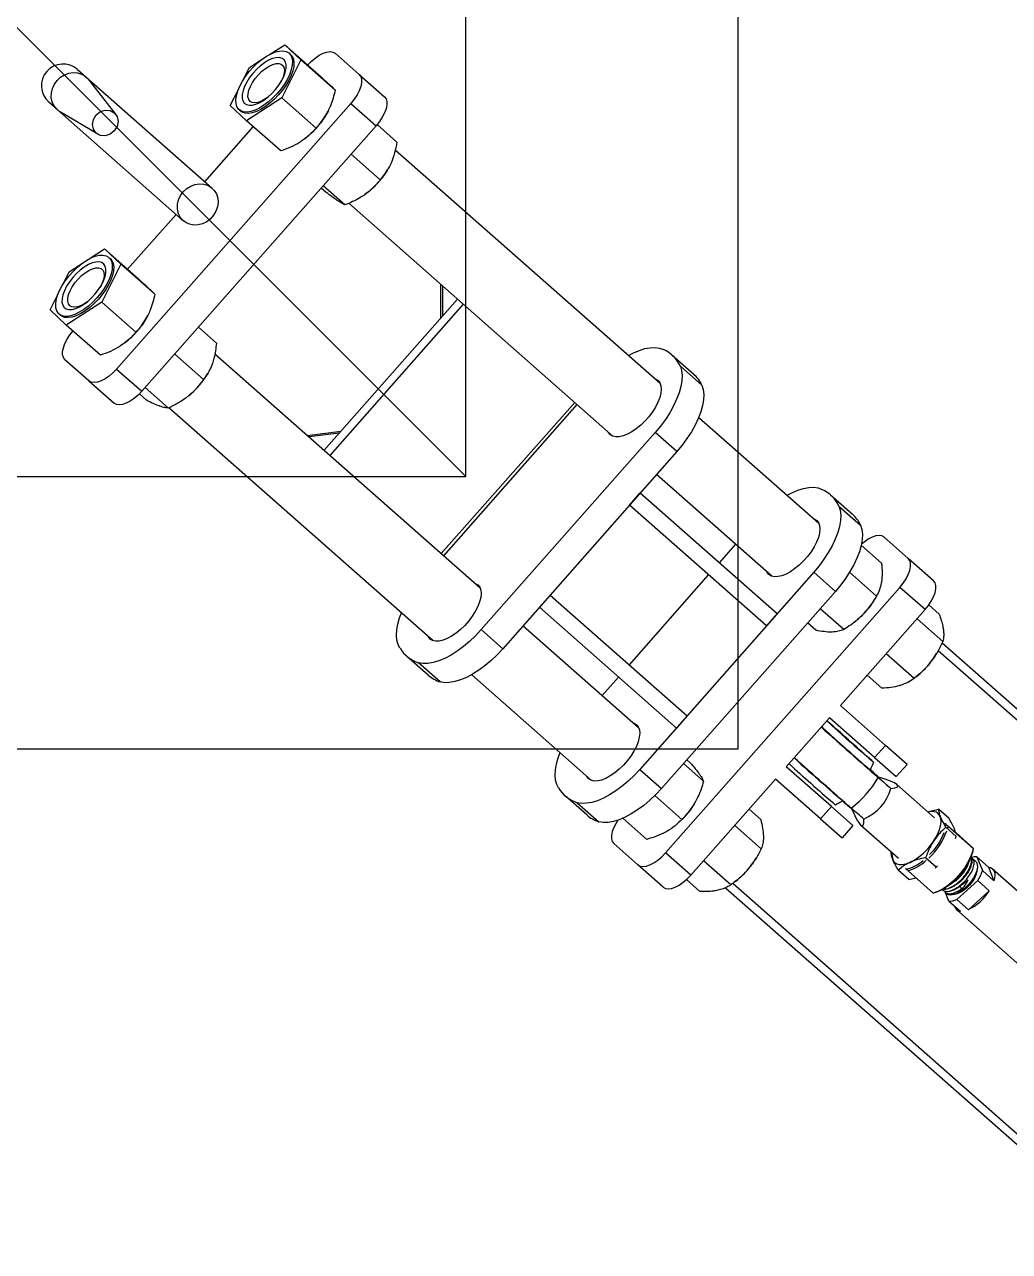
# Model space of a CAD drawing. Header units: millimetres. Extents: x 163705 to 1616509, y 81827 to 302547.
# Drawn here: x 229334 to 229695.5, y 152498.3 to 152948.8 of the extents above; entities that cross this region are included whole.
import ezdxf

# ---------------------------------------------------------------- set-up
doc = ezdxf.new("R2010")
doc.units = ezdxf.units.MM
doc.header["$LTSCALE"] = 10

# ---------------------------------------------------------------- blocks, each defined once
blk = doc.blocks.new('G$C2612153E')
blk.add_line((1827.78, 707.92), (3727.78, 2607.92))
at = {"lineweight": 25}
for p, q in [((1883.37, 854.56), (1888.95, 860.52)), ((1888.95, 860.52), (1894.85, 857.56)), ((1962.5, 857.93), (1965.23, 861.03)), ((1886.95, 856.71), (1887.42, 857.24)), ((1921.67, 811.63), (1962.5, 857.93)), ((1953.42, 843), (1961.83, 857.02)), ((1862.85, 846.24), (1870.65, 855.08)), ((1872.31, 842.02), (1883.37, 854.56)), ((1891.76, 841.58), (1883.37, 854.56)), ((1898.2, 855.88), (1902.92, 853.51)), ((1902.92, 853.51), (1905.81, 849.05)), ((1974.5, 847.35), (1933.67, 801.05)), ((1977.23, 850.45), (1974.5, 847.35)), ((1862.85, 846.24), (1854.68, 836.98)), ((1907.68, 846.15), (1911.31, 840.54)), ((1973.67, 846.57), (1960.82, 836.47)), ((1880.7, 829.04), (1891.76, 841.58)), ((1905.74, 834.57), (1891.76, 841.58)), ((1900.25, 828), (1911.31, 840.54)), ((1911.31, 840.54), (1905.74, 834.57)), ((1908.19, 838.92), (1907.73, 838.39)), ((1867.23, 836.09), (1859.07, 826.83)), ((1964.73, 750.1), (1867.23, 836.09)), ((1894.68, 822.03), (1905.74, 834.57)), ((1876.92, 832.96), (1876.87, 833.02)), ((1903.85, 832.08), (1924.01, 814.3)), ((1852.9, 817.02), (1860.47, 825.59)), ((1855.8, 825.16), (1858.09, 827.75)), ((1956.57, 740.84), (1859.07, 826.83)), ((1885.46, 825.44), (1885.42, 825.46)), ((1767.48, 719.95), (1852.97, 816.89)), ((1863.37, 804.18), (1872.72, 814.78)), ((1865.68, 802.61), (1865.41, 802.77)), ((1876.74, 799.48), (1882.58, 806.09)), ((1936.01, 803.71), (1956.17, 785.94)), ((1872.78, 800.05), (1786.98, 702.75)), ((1958.37, 788.42), (1963.95, 794.38)), ((1963.95, 794.38), (1969.85, 791.42)), ((1947.3, 775.88), (1958.37, 788.42)), ((1966.75, 775.45), (1958.37, 788.42)), ((1961.95, 790.57), (1962.42, 791.09)), ((1973.21, 789.73), (1977.93, 787.36)), ((1977.93, 787.36), (1980.82, 782.89)), ((1982.69, 780), (1986.32, 774.39)), ((1955.69, 762.91), (1966.75, 775.45)), ((1980.73, 768.43), (1966.75, 775.45)), ((1975.26, 761.84), (1986.32, 774.39)), ((1986.32, 774.39), (1980.73, 768.43)), ((1983.19, 772.77), (1982.73, 772.24)), ((1842.85, 766.11), (1844.41, 753.73)), ((1951.92, 766.82), (1951.87, 766.88)), ((1969.67, 755.89), (1980.73, 768.43)), ((1843.68, 754.38), (1842.28, 765.46)), ((1891.02, 708.85), (1835.52, 757.8)), ((1892.89, 710.97), (1837.39, 759.92)), ((1927.46, 752.33), (1934.5, 760.3)), ((1932.04, 759.16), (1933.68, 761.02)), ((1960.46, 759.3), (1960.42, 759.32)), ((1983.15, 755.86), (1975.35, 747.02)), ((1842.48, 653.81), (1928.08, 750.88)), ((1936.7, 739.34), (1946.13, 750.04)), ((1964.73, 750.1), (1956.57, 740.84)), ((1931.91, 744.13), (1931.9, 744.14)), ((1975.35, 747.02), (1967.18, 737.76)), ((1950.51, 733.19), (1956.96, 740.5)), ((1940.52, 736.56), (1940.41, 736.63)), ((1947.7, 733.81), (1861.98, 636.61)), ((1754.83, 721.74), (1761.83, 729.68)), ((1752.32, 717.31), (1759.32, 725.25)), ((1799.47, 716.92), (1854.97, 667.97)), ((1885.87, 717.16), (1898.35, 717.16)), ((1897.78, 716.52), (1886.61, 716.52)), ((1798.69, 716.04), (1854.19, 667.09)), ((1716.14, 661.75), (1754.98, 705.78)), ((1764.54, 694.33), (1771.54, 702.26)), ((1843.92, 638.43), (1771.54, 702.26)), ((1836.92, 630.5), (1764.54, 694.33)), ((1772.98, 686.88), (1735.64, 644.55)), ((1735.4, 630.66), (1779.73, 680.93)), ((1779.73, 680.93), (1784.23, 676.96)), ((1784.23, 676.96), (1739.9, 626.69)), ((1703.5, 663.53), (1710.5, 671.47)), ((1707.99, 667.05), (1700.99, 659.11)), ((1747.36, 657.83), (1754.11, 651.88)), ((1692.96, 653.6), (1685.17, 644.76)), ((1694.53, 641.5), (1702.28, 650.29)), ((1677, 635.5), (1685.17, 644.76)), ((1758.61, 647.91), (1791.61, 618.8)), ((1772.9, 597.59), (1817.23, 647.86)), ((1817.23, 647.86), (1821.73, 643.89)), ((1720.21, 644.06), (1713.21, 636.12)), ((1792.59, 580.23), (1720.21, 644.06)), ((1821.73, 643.89), (1777.4, 593.62)), ((1701.88, 628.63), (1710.63, 638.56)), ((1785.59, 572.29), (1713.21, 636.12)), ((1791.14, 595.6), (1828.48, 637.94)), ((1836.92, 630.5), (1843.92, 638.43)), ((1681.38, 625.35), (1689.55, 634.61)), ((1689.55, 634.61), (1787.05, 548.63)), ((1699.23, 631.49), (1699.12, 631.63)), ((1872.33, 632.22), (1865.33, 624.29)), ((1675.35, 621.99), (1679.74, 626.97)), ((1715.94, 620.66), (1722.41, 628)), ((1722.66, 625.56), (1723.76, 626.81)), ((1739.9, 626.69), (1735.4, 630.66)), ((1861.26, 621.25), (1868.26, 629.18)), ((1681.38, 625.35), (1716.63, 594.27)), ((1707.74, 623.99), (1707.74, 623.99)), ((1849.48, 622.44), (1810.64, 578.4)), ((1677.84, 610.64), (1686.69, 620.67)), ((1796.11, 614.84), (1802.86, 608.88)), ((1676.79, 612.59), (1543.21, 461.12)), ((1678.42, 609.9), (1544.52, 458.07)), ((1679.22, 608.8), (1678.85, 609.28)), ((1691.08, 599.5), (1699.66, 609.23)), ((1701.82, 599.7), (1705.61, 603.99)), ((1688.04, 601.12), (1687.73, 601.3)), ((1777.4, 593.62), (1772.9, 597.59)), ((1702.05, 577.73), (1716.63, 594.27)), ((1706.55, 573.76), (1721.13, 590.3)), ((1721.13, 590.3), (1739.13, 574.42)), ((1771.28, 579.45), (1773.99, 582.52)), ((1702.05, 577.73), (1695.06, 569.8)), ((1706.55, 573.76), (1702.05, 577.73)), ((1735.45, 576.9), (1735.84, 577.33)), ((1771.56, 569.23), (1779.21, 577.91)), ((1792.59, 580.23), (1785.59, 572.29)), ((1699.56, 565.83), (1706.55, 573.76)), ((1724.55, 557.89), (1739.13, 574.42)), ((1737.89, 575.52), (1738.02, 575.3)), ((1821, 574.02), (1814, 566.08)), ((1699.56, 565.83), (1695.06, 569.8)), ((1729.05, 553.92), (1743.63, 570.45)), ((1743.63, 570.45), (1778.88, 539.37)), ((1816.92, 570.98), (1809.92, 563.04)), ((1774.23, 565.34), (1774.09, 565.53)), ((1783.88, 557.18), (1792.61, 567.08)), ((1687.49, 549.13), (1699.67, 562.93)), ((1750, 555.25), (1754.76, 560.64)), ((1795.92, 555.33), (1802.53, 562.83)), ((1713.2, 551.89), (1717.29, 556.4)), ((1717.3, 556.39), (1717.22, 556.46)), ((1724.55, 557.89), (1717.56, 549.96)), ((1729.05, 553.92), (1724.55, 557.89)), ((1783.42, 557.44), (1782.74, 557.84)), ((1797.67, 545.55), (1805.46, 554.39)), ((1714.67, 549.7), (1702.49, 535.9)), ((1722.06, 545.99), (1717.56, 549.96)), ((1722.06, 545.99), (1729.05, 553.92)), ((1753.64, 543.41), (1762.68, 553.66)), ((1674.82, 536.35), (1682.98, 545.61)), ((1679.75, 545.31), (1683.17, 549.18)), ((1679.75, 545.31), (1680.36, 542.63)), ((1682.98, 545.61), (1683.56, 546.25)), ((1683.81, 546.52), (1683.56, 546.25)), ((1778.88, 539.37), (1787.05, 548.63)), ((1789.5, 536.29), (1797.67, 545.55)), ((1754.22, 542.66), (1753.68, 543.36)), ((1767.23, 532.86), (1775.56, 542.3)), ((1674.81, 536.33), (1674.82, 536.35)), ((1674.83, 536.26), (1674.81, 536.33)), ((1684.34, 535.28), (1687.75, 539.16)), ((1777.18, 534.15), (1780.58, 538.02)), ((1763.93, 534.51), (1630.02, 382.67)), ((1766.71, 533.12), (1633.21, 381.75)), ((1671.88, 530.65), (1675.32, 532.03)), ((1674.57, 531.45), (1675.11, 532.06)), ((1675.85, 532.91), (1675.99, 533.06)), ((1683.99, 535.71), (1684.34, 535.28)), ((1684.34, 535.28), (1684.85, 534.77)), ((1695.53, 527.9), (1698.95, 531.78)), ((1700.01, 531.65), (1699.44, 531)), ((1699.49, 531.71), (1700.01, 531.65)), ((1700.01, 531.65), (1700.4, 532.08)), ((1702.14, 530.55), (1705.56, 534.42)), ((1762.9, 535.05), (1762.73, 535.16)), ((1579.35, 426.51), (1668.73, 527.86)), ((1671.88, 530.65), (1668.13, 526.4)), ((1668.71, 523.44), (1672.46, 527.69)), ((1679.39, 520.05), (1672.46, 527.69)), ((1699.44, 531), (1691.27, 521.74)), ((1694.82, 528.19), (1695.53, 527.9)), ((1695.53, 527.9), (1695.78, 527.92)), ((1695.65, 526.56), (1696.23, 527.21)), ((1696.23, 527.21), (1697.12, 528.22)), ((1696.96, 528.17), (1698.21, 528.52)), ((1699.44, 531), (1698.63, 531.15)), ((1675.64, 515.8), (1668.71, 523.44)), ((1676.31, 526.04), (1677.32, 526.54)), ((1691.26, 521.73), (1695.65, 526.56)), ((1679.39, 520.05), (1675.64, 515.8)), ((1679.31, 514.07), (1683.06, 518.32)), ((1688.08, 520.33), (1683.06, 518.32)), ((1688.08, 520.33), (1684.33, 516.08)), ((1687.55, 521.98), (1686.57, 520.86)), ((1691.27, 521.74), (1691.26, 521.73)), ((1683.73, 514.63), (1594.35, 413.28)), ((1684.33, 516.08), (1679.31, 514.07))]:
    blk.add_line(p, q, dxfattribs=at)
for points in [[(1727.78, 607.92), (3727.78, 607.92), (3727.78, 2607.92), (1727.78, 2607.92)], [(1827.78, 707.92), (3627.78, 707.92), (3627.78, 2507.92), (1827.78, 2507.92)]]:
    blk.add_lwpolyline(points, close=True)
for points in [[(1907.73, 838.39), (1907.05, 837.81), (1906.02, 837.36), (1904.76, 837.17), (1903.31, 837.24), (1901.7, 837.59), (1899.98, 838.19), (1898.19, 839.04), (1896.38, 840.1), (1894.59, 841.36), (1892.88, 842.78), (1891.28, 844.32), (1889.84, 845.95), (1888.59, 847.61), (1887.57, 849.28), (1886.8, 850.9), (1886.31, 852.43), (1886.1, 853.84), (1886.18, 855.08), (1886.55, 856.13), (1886.95, 856.71)], [(1908.98, 842.47), (1909.04, 841.14), (1908.82, 839.99), (1908.31, 839.05), (1907.52, 838.34), (1906.49, 837.89), (1905.22, 837.7), (1903.77, 837.77), (1902.16, 838.12), (1900.44, 838.72), (1898.66, 839.57), (1896.85, 840.63), (1895.06, 841.89), (1893.35, 843.31), (1891.75, 844.85), (1890.31, 846.47), (1889.06, 848.14), (1888.04, 849.81), (1887.27, 851.43), (1886.77, 852.96), (1886.56, 854.37), (1886.65, 855.61), (1887.02, 856.66), (1887.67, 857.49), (1888.58, 858.07), (1889.73, 858.4), (1891.09, 858.45), (1892.63, 858.24), (1894.3, 857.77), (1896.06, 857.04), (1897.86, 856.08), (1899.67, 854.92), (1901.42, 853.57), (1903.08, 852.09), (1904.61, 850.5), (1905.96, 848.85), (1907.1, 847.18), (1907.99, 845.53), (1908.63, 843.95), (1908.98, 842.47)], [(1906.52, 843.71), (1906.19, 845.03), (1905.57, 846.46), (1904.68, 847.95), (1903.56, 849.44), (1902.25, 850.88), (1900.78, 852.23), (1899.22, 853.44), (1897.6, 854.46), (1895.99, 855.27), (1894.45, 855.83), (1893.02, 856.13), (1891.75, 856.15), (1890.68, 855.9), (1889.87, 855.38), (1889.32, 854.62), (1889.06, 853.63), (1889.09, 852.45), (1889.43, 851.12), (1890.05, 849.69), (1890.93, 848.2), (1892.05, 846.71), (1893.36, 845.27), (1894.83, 843.92), (1896.4, 842.71), (1898.01, 841.69), (1899.62, 840.88), (1901.17, 840.32), (1902.6, 840.02), (1903.87, 840), (1904.93, 840.25), (1905.75, 840.77), (1906.3, 841.54), (1906.56, 842.53), (1906.52, 843.71)], [(1961.83, 857.02), (1962.76, 858.21), (1963.97, 859.16), (1965.38, 859.79), (1966.95, 860.1), (1968.58, 860.06), (1970.21, 859.67), (1971.77, 858.95), (1973.17, 857.93)], [(1973.17, 857.93), (1974.35, 856.67), (1975.25, 855.22), (1975.84, 853.65), (1976.09, 852.03), (1975.99, 850.44), (1975.53, 848.96), (1974.74, 847.64), (1973.67, 846.57)], [(1870.65, 855.08), (1871.4, 855.64), (1872.41, 855.93), (1873.64, 855.93), (1875.05, 855.64), (1876.57, 855.08), (1878.16, 854.26), (1879.74, 853.22), (1881.26, 852)], [(1892.07, 846.67), (1891.29, 847.78), (1890.56, 849.12), (1890.1, 850.38), (1889.93, 851.52), (1890.06, 852.49), (1890.48, 853.25), (1891.17, 853.76), (1892.11, 854.02), (1893.25, 854), (1894.56, 853.71), (1895.97, 853.16), (1897.44, 852.38), (1898.89, 851.38), (1900.27, 850.23), (1901.52, 848.95), (1902.6, 847.61), (1903.45, 846.26), (1904.05, 844.96), (1904.37, 843.75)], [(1867.23, 836.09), (1865.83, 837.45), (1864.6, 838.89), (1863.59, 840.36), (1862.84, 841.8), (1862.38, 843.16), (1862.23, 844.38), (1862.39, 845.42), (1862.85, 846.24)], [(1904.37, 843.75), (1904.39, 842.69), (1904.11, 841.82), (1903.56, 841.18), (1902.74, 840.79), (1901.69, 840.67), (1900.46, 840.82), (1899.09, 841.25), (1897.64, 841.92), (1897.13, 842.21)], [(1954.67, 836.96), (1953.46, 838.48), (1952.87, 840.27), (1953, 842.06), (1953.84, 843.57), (1955.24, 844.59), (1957, 844.94), (1958.85, 844.59), (1960.5, 843.57), (1961.72, 842.06), (1962.3, 840.27), (1962.17, 838.48), (1961.34, 836.96), (1959.93, 835.95), (1958.17, 835.59), (1956.33, 835.95), (1954.67, 836.96)], [(1859.07, 826.83), (1857.66, 828.19), (1856.43, 829.63), (1855.43, 831.1), (1854.68, 832.54), (1854.22, 833.9), (1854.06, 835.12), (1854.22, 836.16), (1854.68, 836.98)], [(1932.33, 811.63), (1933.51, 810.37), (1934.42, 808.92), (1935.01, 807.35), (1935.26, 805.73), (1935.15, 804.14), (1934.7, 802.66), (1933.91, 801.34), (1932.83, 800.26), (1931.51, 799.47), (1930.01, 798.99), (1928.4, 798.86), (1926.76, 799.08), (1925.16, 799.64), (1923.67, 800.51), (1922.38, 801.65), (1921.33, 803.02), (1920.57, 804.53), (1920.15, 806.14), (1920.08, 807.75), (1920.36, 809.3), (1920.99, 810.71), (1921.93, 811.91), (1923.13, 812.85), (1924.55, 813.49), (1926.11, 813.8), (1927.75, 813.76), (1929.38, 813.36), (1930.93, 812.65), (1932.33, 811.63)], [(1982.73, 772.24), (1982.05, 771.67), (1981.01, 771.21), (1979.75, 771.02), (1978.3, 771.1), (1976.69, 771.45), (1974.97, 772.05), (1973.18, 772.9), (1971.37, 773.96), (1969.59, 775.22), (1967.87, 776.64), (1966.27, 778.18), (1964.83, 779.81), (1963.59, 781.48), (1962.57, 783.14), (1961.8, 784.76), (1961.31, 786.3), (1961.1, 787.7), (1961.18, 788.95), (1961.55, 789.99), (1961.95, 790.57)], [(1983.98, 776.32), (1984.04, 774.99), (1983.82, 773.84), (1983.3, 772.9), (1982.52, 772.2), (1981.48, 771.74), (1980.22, 771.55), (1978.76, 771.63), (1977.16, 771.98), (1975.44, 772.58), (1973.65, 773.43), (1971.84, 774.49), (1970.05, 775.75), (1968.34, 777.17), (1966.74, 778.71), (1965.3, 780.34), (1964.05, 782.01), (1963.03, 783.67), (1962.27, 785.29), (1961.77, 786.82), (1961.56, 788.23), (1961.65, 789.47), (1962.02, 790.52), (1962.67, 791.35), (1963.59, 791.93), (1964.74, 792.25), (1966.1, 792.31), (1967.64, 792.1), (1969.31, 791.62), (1971.07, 790.89), (1972.87, 789.93), (1974.68, 788.77), (1976.43, 787.42), (1978.09, 785.94), (1979.62, 784.35), (1980.96, 782.7), (1982.1, 781.03), (1983, 779.38), (1983.63, 777.8), (1983.98, 776.32)], [(1981.52, 777.56), (1981.19, 778.88), (1980.57, 780.31), (1979.69, 781.8), (1978.57, 783.29), (1977.25, 784.73), (1975.79, 786.08), (1974.22, 787.29), (1972.61, 788.32), (1971, 789.12), (1969.45, 789.69), (1968.02, 789.99), (1966.75, 790.01), (1965.69, 789.76), (1964.87, 789.24), (1964.32, 788.48), (1964.06, 787.49), (1964.09, 786.31), (1964.43, 784.98), (1965.05, 783.55), (1965.93, 782.07), (1967.05, 780.58), (1968.36, 779.13), (1969.82, 777.78), (1971.39, 776.58), (1973.01, 775.55), (1974.61, 774.74), (1976.16, 774.18), (1977.59, 773.88), (1978.86, 773.86), (1979.93, 774.11), (1980.75, 774.62), (1981.3, 775.39), (1981.56, 776.38), (1981.52, 777.56)], [(1967.07, 780.53), (1966.29, 781.64), (1965.56, 782.98), (1965.1, 784.24), (1964.93, 785.38), (1965.06, 786.35), (1965.48, 787.11), (1966.17, 787.62), (1967.11, 787.88), (1968.26, 787.86), (1969.56, 787.57), (1970.98, 787.02), (1972.44, 786.23), (1973.89, 785.24), (1975.27, 784.08), (1976.53, 782.8), (1977.6, 781.46), (1978.46, 780.11), (1979.05, 778.81), (1979.37, 777.6)], [(1979.37, 777.6), (1979.39, 776.54), (1979.11, 775.67), (1978.55, 775.03), (1977.73, 774.65), (1976.68, 774.53), (1975.45, 774.68), (1974.08, 775.1), (1972.64, 775.78), (1972.13, 776.07)], [(1978.76, 766.01), (1980.17, 764.65), (1981.4, 763.21), (1982.41, 761.74), (1983.15, 760.3), (1983.61, 758.94), (1983.77, 757.72), (1983.61, 756.68), (1983.15, 755.86)], [(1975.35, 747.02), (1974.6, 746.46), (1973.59, 746.17), (1972.35, 746.17), (1970.95, 746.46), (1969.43, 747.02), (1967.84, 747.84), (1966.26, 748.88), (1964.73, 750.1)], [(1967.18, 737.76), (1966.43, 737.2), (1965.42, 736.91), (1964.19, 736.91), (1962.78, 737.2), (1961.26, 737.76), (1959.67, 738.58), (1958.09, 739.62), (1956.57, 740.84)], [(1764.74, 732.09), (1766.07, 732.79), (1767.64, 733.22), (1769.42, 733.39), (1771.4, 733.27), (1773.54, 732.89), (1775.81, 732.23), (1777.69, 731.53)], [(1771.54, 702.26), (1769.31, 704.35), (1767.23, 706.53), (1765.33, 708.79), (1763.64, 711.08), (1762.19, 713.36), (1760.99, 715.62), (1760.07, 717.81), (1759.43, 719.89), (1759.09, 721.85), (1759.06, 723.64), (1759.32, 725.25)], [(1787.96, 703.5), (1787.15, 702.84), (1786.08, 702.45), (1784.8, 702.32), (1783.33, 702.47), (1781.72, 702.88), (1780, 703.54), (1778.24, 704.45), (1776.46, 705.57), (1774.73, 706.87), (1773.09, 708.31), (1771.58, 709.87), (1770.25, 711.49), (1769.13, 713.13), (1768.26, 714.75), (1767.65, 716.3), (1767.32, 717.74), (1767.29, 719.03), (1767.54, 720.13), (1768.09, 721.02), (1768.9, 721.67), (1769.08, 721.76)], [(1764.54, 694.33), (1762.31, 696.41), (1760.23, 698.6), (1758.33, 700.85), (1756.64, 703.14), (1755.19, 705.43), (1753.99, 707.68), (1753.07, 709.87), (1752.43, 711.96), (1752.09, 713.91), (1752.06, 715.71), (1752.32, 717.31)], [(1788.58, 704.57), (1788.51, 704.39), (1787.96, 703.5)], [(1713.4, 673.88), (1714.73, 674.58), (1716.3, 675.02), (1718.09, 675.18), (1720.07, 675.07), (1722.21, 674.68), (1724.48, 674.03), (1726.36, 673.32)], [(1720.21, 644.06), (1717.98, 646.14), (1715.9, 648.33), (1714, 650.58), (1712.31, 652.87), (1710.86, 655.16), (1709.66, 657.41), (1708.73, 659.6), (1708.1, 661.69), (1707.76, 663.64), (1707.72, 665.44), (1707.99, 667.05)], [(1736.63, 645.29), (1735.82, 644.64), (1734.75, 644.24), (1733.47, 644.12), (1732, 644.26), (1730.38, 644.67), (1728.67, 645.34), (1726.9, 646.24), (1725.13, 647.36), (1723.4, 648.66), (1721.76, 650.11), (1720.25, 651.66), (1718.92, 653.28), (1717.8, 654.92), (1716.92, 656.54), (1716.31, 658.09), (1715.99, 659.53), (1715.95, 660.82), (1716.21, 661.93), (1716.76, 662.82), (1717.57, 663.47), (1717.74, 663.56)], [(1713.21, 636.12), (1710.98, 638.2), (1708.9, 640.39), (1707, 642.64), (1705.31, 644.93), (1703.86, 647.22), (1702.66, 649.48), (1701.73, 651.66), (1701.1, 653.75), (1700.76, 655.71), (1700.72, 657.5), (1700.99, 659.11)], [(1701.59, 652.08), (1700.47, 652.79), (1698.89, 653.6), (1697.36, 654.16), (1695.96, 654.45), (1694.73, 654.45), (1693.72, 654.16), (1692.96, 653.6)], [(1863.58, 638.42), (1863.51, 638.24), (1862.96, 637.35), (1862.15, 636.7), (1861.08, 636.31), (1859.8, 636.18), (1858.33, 636.32), (1856.72, 636.73), (1855, 637.4), (1853.24, 638.31), (1851.46, 639.42), (1849.73, 640.72), (1848.09, 642.17), (1846.58, 643.73), (1845.25, 645.35), (1844.13, 646.99), (1843.26, 648.6), (1842.65, 650.15), (1842.32, 651.59), (1842.29, 652.88), (1842.54, 653.99), (1843.09, 654.88)], [(1843.09, 654.88), (1843.9, 655.53), (1844.08, 655.62)], [(1685.17, 644.76), (1684.7, 643.95), (1684.55, 642.91), (1684.7, 641.68), (1685.16, 640.33), (1685.91, 638.88), (1686.92, 637.41), (1688.15, 635.97), (1689.55, 634.61)], [(1737.24, 646.36), (1737.18, 646.18), (1736.63, 645.29)], [(1872.19, 648.19), (1873.12, 646.42), (1874.05, 644.24), (1874.7, 642.17), (1875.06, 640.22), (1875.13, 638.43), (1874.89, 636.81), (1874.36, 635.41)], [(1677, 635.5), (1676.54, 634.69), (1676.38, 633.65), (1676.53, 632.42), (1676.99, 631.07), (1677.74, 629.62), (1678.75, 628.15), (1679.98, 626.71), (1681.38, 625.35)], [(1868.26, 629.18), (1866.69, 628.72), (1864.91, 628.53), (1862.93, 628.62), (1860.78, 628.99), (1858.49, 629.63), (1856.1, 630.54), (1853.65, 631.7), (1851.17, 633.09), (1848.69, 634.69), (1846.27, 636.48), (1843.92, 638.43)], [(1861.26, 621.25), (1859.69, 620.78), (1857.91, 620.59), (1855.93, 620.68), (1853.78, 621.05), (1851.49, 621.7), (1849.1, 622.6), (1846.65, 623.76), (1844.17, 625.15), (1841.69, 626.75), (1839.27, 628.54), (1836.92, 630.5)], [(1812.24, 580.22), (1812.18, 580.04), (1811.63, 579.14), (1810.82, 578.49), (1809.75, 578.1), (1808.47, 577.97), (1807, 578.12), (1805.38, 578.53), (1803.67, 579.19), (1801.9, 580.1), (1800.13, 581.22), (1798.4, 582.52), (1796.76, 583.96), (1795.25, 585.52), (1793.92, 587.14), (1792.8, 588.78), (1791.92, 590.4), (1791.31, 591.95), (1790.99, 593.39), (1790.95, 594.68), (1791.21, 595.78), (1791.76, 596.67)], [(1791.76, 596.67), (1792.57, 597.32), (1792.74, 597.41)], [(1820.86, 589.98), (1821.79, 588.21), (1822.72, 586.04), (1823.37, 583.96), (1823.73, 582.01), (1823.79, 580.22), (1823.56, 578.61), (1823.03, 577.2)], [(1735.81, 577.36), (1734.74, 576.17), (1733.39, 574.66), (1731.93, 573.02), (1730.39, 571.29), (1728.8, 569.5), (1727.2, 567.7), (1725.62, 565.92), (1724.1, 564.2), (1722.67, 562.58), (1721.36, 561.09), (1720.19, 559.76), (1719.2, 558.62), (1718.4, 557.7), (1717.8, 557.01), (1717.43, 556.58), (1717.3, 556.4), (1717.39, 556.48), (1717.72, 556.83), (1718.27, 557.43), (1719.03, 558.27), (1719.99, 559.33), (1720.04, 559.39)], [(1816.92, 570.98), (1815.36, 570.51), (1813.58, 570.32), (1811.59, 570.41), (1809.44, 570.78), (1807.16, 571.43), (1804.77, 572.33), (1802.32, 573.49), (1799.83, 574.88), (1797.36, 576.48), (1794.93, 578.28), (1792.59, 580.23)], [(1737.08, 574.37), (1736.33, 573.53), (1735.39, 572.48), (1734.28, 571.25), (1733.06, 569.88), (1731.74, 568.4), (1730.39, 566.88), (1729.03, 565.35), (1727.72, 563.87), (1726.5, 562.48), (1725.4, 561.24), (1724.47, 560.17), (1723.72, 559.32), (1723.19, 558.7), (1722.9, 558.35), (1722.84, 558.27), (1723.03, 558.46), (1723.45, 558.92), (1724.1, 559.64), (1724.95, 560.58), (1725.98, 561.73), (1727.15, 563.04), (1728.43, 564.47), (1729.77, 565.97), (1731.13, 567.51), (1732.47, 569.02), (1733.74, 570.45), (1734.9, 571.78), (1735.92, 572.94), (1736.77, 573.9), (1737.41, 574.64), (1737.82, 575.13), (1738, 575.34), (1737.93, 575.29), (1737.62, 574.96), (1737.08, 574.37)], [(1725.46, 561.19), (1725.01, 560.69), (1724.79, 560.47), (1724.82, 560.52), (1725.1, 560.84), (1725.61, 561.43), (1726.32, 562.25), (1727.22, 563.27), (1728.26, 564.45), (1729.39, 565.72), (1730.56, 567.05), (1731.73, 568.37), (1732.85, 569.61), (1733.85, 570.74), (1734.71, 571.69), (1735.38, 572.43), (1735.83, 572.92), (1736.04, 573.15), (1736.01, 573.1), (1735.74, 572.78), (1735.23, 572.19), (1734.51, 571.37), (1733.62, 570.35), (1732.58, 569.17), (1731.45, 567.89), (1730.27, 566.57), (1729.1, 565.25), (1727.99, 564), (1726.98, 562.88), (1726.13, 561.93), (1725.46, 561.19)], [(1809.92, 563.04), (1808.36, 562.57), (1806.58, 562.38), (1804.59, 562.47), (1802.44, 562.85), (1800.16, 563.49), (1797.77, 564.4), (1795.32, 565.55), (1792.83, 566.94), (1790.36, 568.55), (1787.93, 570.34), (1785.59, 572.29)], [(1805.46, 554.39), (1805.93, 555.2), (1806.09, 556.24), (1805.93, 557.47), (1805.47, 558.82), (1804.72, 560.27), (1803.71, 561.74), (1802.87, 562.75)], [(1687.1, 551.21), (1686.42, 550.84), (1685.89, 550.33), (1685.51, 549.68), (1685.3, 548.9), (1685.25, 548.02), (1685.36, 547.05), (1685.65, 545.99), (1686.09, 544.88)], [(1787.05, 548.63), (1788.57, 547.4), (1790.16, 546.36), (1791.74, 545.55), (1793.27, 544.99), (1794.67, 544.7), (1795.9, 544.7), (1796.92, 544.99), (1797.67, 545.55)], [(1691.26, 521.73), (1689.73, 521.99), (1688.07, 522.52), (1686.32, 523.3), (1684.55, 524.32), (1682.8, 525.53), (1681.11, 526.91), (1679.54, 528.42), (1678.13, 530.01), (1676.93, 531.65), (1675.95, 533.27), (1675.24, 534.85), (1674.81, 536.33)], [(1691.27, 521.74), (1689.57, 522.13), (1687.76, 522.8), (1685.88, 523.74), (1683.98, 524.92), (1682.13, 526.31), (1680.39, 527.86), (1678.8, 529.53), (1677.4, 531.26), (1676.26, 533.01), (1675.38, 534.72), (1674.82, 536.35)], [(1693.98, 536.18), (1695.25, 535.4), (1696.52, 534.74), (1697.76, 534.21), (1698.96, 533.83), (1700.09, 533.59), (1701.13, 533.51), (1702.06, 533.58), (1702.88, 533.81)], [(1702.88, 533.81), (1703.56, 534.18), (1704.09, 534.7), (1704.47, 535.35), (1704.68, 536.12), (1704.73, 537), (1704.62, 537.98), (1704.56, 538.24)], [(1759.66, 537.25), (1761.22, 536.11), (1762.73, 535.16)], [(1778.88, 539.37), (1780.41, 538.14), (1781.99, 537.1), (1783.58, 536.29), (1785.1, 535.72), (1786.5, 535.44), (1787.74, 535.44), (1788.75, 535.72), (1789.5, 536.29)], [(1686.57, 520.86), (1686.21, 520.55), (1685.38, 520.22), (1684.33, 520.17), (1683.1, 520.4), (1681.76, 520.89), (1680.36, 521.64), (1678.97, 522.59), (1677.65, 523.71), (1676.47, 524.95), (1675.48, 526.24), (1674.73, 527.52), (1674.25, 528.75), (1674.07, 529.85), (1674.19, 530.78), (1674.57, 531.45)], [(1683.74, 520.25), (1683.73, 520.25), (1682.68, 520.34), (1681.5, 520.69), (1680.24, 521.28), (1678.97, 522.09), (1677.75, 523.06), (1676.64, 524.16), (1675.7, 525.32), (1674.98, 526.49), (1674.5, 527.62), (1674.31, 528.57)], [(1684.33, 516.08), (1684.17, 515.38), (1683.86, 514.79), (1683.4, 514.32), (1682.81, 513.99), (1682.08, 513.79), (1681.25, 513.74), (1680.32, 513.84), (1679.31, 514.07)]]:
    blk.add_lwpolyline(points, dxfattribs=at)
for centre, radius, start, end in [((1971.23, 855.74), 8, 318.5904, 138.5904), ((1900.7, 851.39), 30.09, 217.7717, 242.7134), ((1881.11, 829.15), 30.69, 219.2988, 239.2459), ((1975.7, 785.25), 30.09, 217.7733, 242.6916), ((1955.9, 762.75), 30.37, 215.8814, 239.3255), ((1771.1, 721.48), 12.36, 120.9767, 162.2601), ((1764.35, 713.42), 12.64, 138.8461, 162.0467), ((1719.77, 663.28), 12.36, 120.9767, 162.2601), ((1713.02, 655.21), 12.64, 138.8461, 162.0467), ((1863.05, 640.4), 12.36, 294.9206, 336.2041), ((1723.33, 650.25), 30.54, 217.9006, 240.1426), ((1855.85, 632.74), 12.7, 295.1859, 318.2827), ((1703.08, 627.36), 30.23, 217.8834, 230.0652), ((1702.91, 626.9), 29.77, 229.7605, 239.3415), ((2632.69, -233.29), 1224.15, 137.89977, 139.20643), ((2406.68, -32.53), 924.7, 137.82543, 139.15809), ((1741.08, 570.96), 26.25, 135.7337, 138.6343), ((2609.58, -212.93), 1178.25, 137.87229, 139.23223), ((2455.78, -76.08), 972.24, 137.80753, 139.17735), ((1811.71, 582.19), 12.36, 294.9206, 336.2041), ((1734.07, 586.81), 34.6, 215.8873, 240.9238), ((1797.25, 583.18), 29.12, 217.771, 225.7582), ((1804.52, 574.53), 12.7, 295.1859, 318.2827), ((1718.36, 569), 17.87, 203.5842, 253.2269), ((1798.4, 584.16), 30.62, 225.4903, 239.2332), ((1688.86, 546.24), 5.27, 82.3925, 109.4867), ((1699.9, 550.92), 17.73, 197.4248, 222.5321), ((1698.46, 550.08), 15.38, 194.3942, 220.3445), ((1706.07, 555.06), 22.43, 207.0051, 237.3714), ((1778.46, 561.57), 30.74, 217.9681, 232.2902), ((1705.84, 554.67), 24.65, 222.5464, 250.6448), ((1705.74, 554.39), 23.69, 224.8097, 248.3816), ((1670.59, 526.21), 2.47, 101.5596, 175.6212), ((1677.95, 530.31), 6.08, 176.7707, 205.512), ((1685.38, 531.58), 18.54, 206.0426, 238.334), ((1687.39, 532.28), 14.61, 236.7982, 252.7416), ((1682.88, 520.74), 5.22, 355.5242, 17.8365)]:
    blk.add_arc(centre, radius, start, end, dxfattribs=at)
for centre, major_axis, ratio, start_param, end_param in [((1717.27, 567.77), (17.85, 5.46), 0.132278, 2.22647, 3.645543), ((1717.27, 567.77), (3.24, 18.42), 0.137711, 2.633617, 4.079086), ((1683.64, 529.64), (8.63, -0.28), 0.807957, 3.723723, 4.254336), ((1678.99, 524.37), (-4.95, 6.48), 0.002387, 1.170993, 1.701604)]:
    blk.add_ellipse(centre, major_axis=major_axis, ratio=ratio, start_param=start_param, end_param=end_param, dxfattribs=at)
for points, knots in [([(1875.72, 834.64), (1875.62, 834.8), (1874.88, 835.97), (1873.63, 838.36), (1872.75, 840.79), (1872.31, 842.02)], [0, 0, 0, 0, 0.571148, 4.324462, 8.147196, 8.147196, 8.147196, 8.147196]), ([(1880.7, 829.04), (1879.8, 829.85), (1877.98, 831.47), (1876.48, 833.58), (1875.72, 834.64)], [0, 0, 0, 0, 3.724888, 7.51807, 7.51807, 7.51807, 7.51807]), ([(1886.91, 824.65), (1886.06, 825.11), (1884.35, 826.05), (1882.33, 827.57), (1881.17, 828.62), (1880.7, 829.04)], [0, 0, 0, 0, 2.813627, 5.665543, 7.627719, 7.627719, 7.627719, 7.627719]), ([(1853.57, 820.2), (1853.6, 820.3), (1853.87, 821.04), (1854.53, 822.61), (1855.37, 824.3), (1855.8, 825.16)], [0, 0, 0, 0, 0.381299, 2.887017, 5.43908, 5.43908, 5.43908, 5.43908]), ([(1894.68, 822.03), (1893.68, 822.27), (1891.69, 822.74), (1889.09, 823.63), (1887.55, 824.35), (1886.91, 824.65)], [0, 0, 0, 0, 2.993758, 6.012899, 8.218912, 8.218912, 8.218912, 8.218912]), ([(1900.25, 828), (1899.58, 827.26), (1898.23, 825.79), (1897.2, 824.68), (1896.68, 824.13)], [0, 0, 0, 0, 2.608591, 5.26501, 5.26501, 5.26501, 5.26501]), ([(1852.9, 817.02), (1852.92, 817.43), (1852.95, 818.26), (1853.36, 819.55), (1853.57, 820.2)], [0, 0, 0, 0, 1.619017, 3.267718, 3.267718, 3.267718, 3.267718]), ([(1896.68, 824.13), (1896.62, 824.06), (1896.12, 823.53), (1895.35, 822.71), (1894.9, 822.26), (1894.68, 822.03)], [0, 0, 0, 0, 0.203519, 1.54095, 2.903118, 2.903118, 2.903118, 2.903118]), ([(1857.36, 809.71), (1857.23, 809.86), (1856.3, 811.02), (1854.7, 813.39), (1853.5, 815.8), (1852.9, 817.02)], [0, 0, 0, 0, 0.601261, 4.552462, 8.576742, 8.576742, 8.576742, 8.576742]), ([(1863.37, 804.18), (1862.3, 804.97), (1860.15, 806.58), (1858.29, 808.66), (1857.36, 809.71)], [0, 0, 0, 0, 4.060846, 8.196146, 8.196146, 8.196146, 8.196146]), ([(1869.28, 800.94), (1868.47, 801.26), (1866.83, 801.91), (1864.91, 803.05), (1863.82, 803.85), (1863.37, 804.18)], [0, 0, 0, 0, 2.493323, 5.020577, 6.759379, 6.759379, 6.759379, 6.759379]), ([(1876.74, 799.48), (1875.79, 799.58), (1873.87, 799.78), (1871.37, 800.27), (1869.9, 800.75), (1869.28, 800.94)], [0, 0, 0, 0, 2.778676, 5.580911, 7.628436, 7.628436, 7.628436, 7.628436]), ([(1950.72, 768.51), (1950.62, 768.66), (1949.87, 769.84), (1948.62, 772.23), (1947.75, 774.66), (1947.3, 775.88)], [0, 0, 0, 0, 0.571009, 4.323406, 8.145207, 8.145207, 8.145207, 8.145207]), ([(1955.69, 762.91), (1954.79, 763.71), (1952.98, 765.34), (1951.47, 767.45), (1950.72, 768.51)], [0, 0, 0, 0, 3.723412, 7.515093, 7.515093, 7.515093, 7.515093]), ([(1961.9, 758.51), (1961.05, 758.98), (1959.34, 759.91), (1957.32, 761.44), (1956.16, 762.48), (1955.69, 762.91)], [0, 0, 0, 0, 2.814681, 5.667667, 7.630578, 7.630578, 7.630578, 7.630578]), ([(1975.26, 761.84), (1974.58, 761.11), (1973.23, 759.64), (1972.2, 758.54), (1971.68, 757.98)], [0, 0, 0, 0, 2.608646, 5.26512, 5.26512, 5.26512, 5.26512]), ([(1928.97, 754.86), (1929.02, 754.94), (1929.44, 755.56), (1930.39, 756.91), (1931.48, 758.41), (1932.04, 759.16)], [0, 0, 0, 0, 0.370464, 2.804973, 5.284511, 5.284511, 5.284511, 5.284511]), ([(1969.67, 755.89), (1968.67, 756.12), (1966.68, 756.6), (1964.08, 757.49), (1962.54, 758.21), (1961.9, 758.51)], [0, 0, 0, 0, 2.994446, 6.014282, 8.220802, 8.220802, 8.220802, 8.220802]), ([(1971.68, 757.98), (1971.61, 757.91), (1971.12, 757.38), (1970.34, 756.57), (1969.89, 756.12), (1969.67, 755.89)], [0, 0, 0, 0, 0.203536, 1.54108, 2.903362, 2.903362, 2.903362, 2.903362]), ([(1927.46, 752.33), (1927.62, 752.64), (1927.92, 753.26), (1928.62, 754.32), (1928.97, 754.86)], [0, 0, 0, 0, 1.45957, 2.9459, 2.9459, 2.9459, 2.9459]), ([(1931.3, 744.95), (1930.89, 745.55), (1929.93, 746.98), (1928.64, 749.45), (1927.86, 751.36), (1927.46, 752.33)], [0, 0, 0, 0, 2.237685, 5.272044, 8.336923, 8.336923, 8.336923, 8.336923]), ([(1936.7, 739.34), (1936.2, 739.76), (1934.97, 740.77), (1933.12, 742.58), (1931.91, 744.16), (1931.3, 744.95)], [0, 0, 0, 0, 2.008616, 4.890922, 7.808236, 7.808236, 7.808236, 7.808236]), ([(1942.82, 735.38), (1942.66, 735.46), (1941.43, 736.02), (1939.26, 737.25), (1937.56, 738.64), (1936.7, 739.34)], [0, 0, 0, 0, 0.513067, 3.884699, 7.318692, 7.318692, 7.318692, 7.318692]), ([(1950.51, 733.19), (1949.17, 733.44), (1946.46, 733.95), (1944.04, 734.9), (1942.82, 735.38)], [0, 0, 0, 0, 3.968412, 8.009583, 8.009583, 8.009583, 8.009583]), ([(1697.42, 634.18), (1697.34, 634.33), (1696.68, 635.5), (1695.61, 637.87), (1694.9, 640.28), (1694.53, 641.5)], [0, 0, 0, 0, 0.553127, 4.188012, 7.890127, 7.890127, 7.890127, 7.890127]), ([(1701.88, 628.63), (1701.06, 629.43), (1699.42, 631.04), (1698.09, 633.13), (1697.42, 634.18)], [0, 0, 0, 0, 3.536756, 7.138358, 7.138358, 7.138358, 7.138358]), ([(1708.13, 623.76), (1707.27, 624.29), (1705.55, 625.34), (1703.52, 627.03), (1702.35, 628.17), (1701.88, 628.63)], [0, 0, 0, 0, 2.93194, 5.90378, 7.948466, 7.948466, 7.948466, 7.948466]), ([(1675.82, 615.43), (1675.72, 615.96), (1675.48, 617.21), (1675.32, 619.41), (1675.34, 621.13), (1675.35, 621.99)], [0, 0, 0, 0, 1.769633, 4.169302, 6.593107, 6.593107, 6.593107, 6.593107]), ([(1715.94, 620.66), (1714.94, 620.96), (1712.94, 621.55), (1710.32, 622.59), (1708.78, 623.41), (1708.13, 623.76)], [0, 0, 0, 0, 3.069251, 6.164526, 8.426167, 8.426167, 8.426167, 8.426167]), ([(1718.52, 622.23), (1718.44, 622.17), (1717.84, 621.74), (1716.88, 621.1), (1716.25, 620.81), (1715.94, 620.66)], [0, 0, 0, 0, 0.211847, 1.604002, 3.021906, 3.021906, 3.021906, 3.021906]), ([(1722.66, 625.56), (1721.9, 624.92), (1720.35, 623.62), (1719.13, 622.69), (1718.52, 622.23)], [0, 0, 0, 0, 2.635612, 5.319548, 5.319548, 5.319548, 5.319548]), ([(1677.84, 610.64), (1677.62, 610.99), (1677.09, 611.83), (1676.36, 613.37), (1676, 614.74), (1675.82, 615.43)], [0, 0, 0, 0, 1.345523, 3.276309, 5.230547, 5.230547, 5.230547, 5.230547]), ([(1683.68, 604.18), (1683.52, 604.32), (1682.34, 605.32), (1680.27, 607.4), (1678.66, 609.56), (1677.84, 610.64)], [0, 0, 0, 0, 0.611859, 4.632703, 8.727915, 8.727915, 8.727915, 8.727915]), ([(1691.08, 599.5), (1689.79, 600.15), (1687.18, 601.48), (1684.85, 603.28), (1683.68, 604.18)], [0, 0, 0, 0, 4.349621, 8.77899, 8.77899, 8.77899, 8.77899]), ([(1695.67, 598.71), (1695.54, 598.71), (1694.59, 598.7), (1692.94, 598.86), (1691.7, 599.28), (1691.08, 599.5)], [0, 0, 0, 0, 0.328626, 2.488202, 4.687721, 4.687721, 4.687721, 4.687721]), ([(1701.82, 599.7), (1700.73, 599.43), (1698.53, 598.9), (1696.63, 598.77), (1695.67, 598.71)], [0, 0, 0, 0, 3.094045, 6.244819, 6.244819, 6.244819, 6.244819]), ([(1706.03, 566.53), (1706.38, 566.93), (1707.07, 567.73), (1708.48, 569.33), (1710.11, 571.19), (1711.93, 573.25), (1713.91, 575.49), (1715.95, 577.8), (1718.05, 580.15), (1720.09, 582.45), (1722.05, 584.65), (1723.53, 586.31), (1724.27, 587.13), (1724.47, 587.35)], [0, 0, 0, 0, 2.641115, 5.358823, 7.999939, 10.717647, 13.358762, 16.07647, 18.717586, 21.435294, 24.076409, 26.794117, 27.81198, 27.81198, 27.81198, 27.81198]), ([(1735.72, 577.43), (1735.32, 576.99), (1734.38, 575.93), (1732.65, 574), (1730.67, 571.78), (1728.59, 569.44), (1726.52, 567.1), (1724.48, 564.8), (1722.56, 562.62), (1720.78, 560.6), (1719.31, 558.94), (1718.12, 557.57), (1717.54, 556.91), (1717.25, 556.57)], [0, 0, 0, 0, 1.956213, 4.597311, 7.315001, 9.956098, 12.673788, 15.314886, 18.032575, 20.673673, 23.391363, 25.6037, 27.860369, 27.860369, 27.860369, 27.860369]), ([(1770.63, 573.45), (1770.63, 573.58), (1770.61, 574.5), (1770.74, 576.42), (1771.1, 578.43), (1771.28, 579.45)], [0, 0, 0, 0, 0.42332, 3.205174, 6.03848, 6.03848, 6.03848, 6.03848]), ([(1708.69, 569.62), (1708.57, 569.78), (1707.97, 570.61), (1707.5, 571.52), (1707.12, 572.26)], [0, 0, 0, 0, 0.595148, 3.077652, 3.077652, 3.077652, 3.077652]), ([(1771.56, 569.23), (1771.31, 569.82), (1770.83, 570.99), (1770.7, 572.63), (1770.63, 573.45)], [0, 0, 0, 0, 2.153763, 4.347014, 4.347014, 4.347014, 4.347014]), ([(1776.93, 562.32), (1776.39, 562.88), (1775.1, 564.2), (1773.29, 566.52), (1772.14, 568.33), (1771.56, 569.23)], [0, 0, 0, 0, 2.357347, 5.553973, 8.78275, 8.78275, 8.78275, 8.78275]), ([(1701.99, 561.85), (1702.59, 562.55), (1703.79, 563.95), (1705.28, 565.67), (1706.03, 566.53)], [0, 0, 0, 0, 3.083683, 6.187569, 6.187569, 6.187569, 6.187569]), ([(1722.9, 558.26), (1722.67, 558.34), (1721.71, 558.67), (1720.79, 559.14), (1720.09, 559.5)], [0, 0, 0, 0, 0.712801, 3.073792, 3.073792, 3.073792, 3.073792]), ([(1783.88, 557.18), (1783.24, 557.55), (1781.7, 558.47), (1779.33, 560.12), (1777.74, 561.58), (1776.93, 562.32)], [0, 0, 0, 0, 2.22821, 5.425626, 8.661877, 8.661877, 8.661877, 8.661877]), ([(1717.25, 556.57), (1716.51, 555.71), (1715.01, 553.99), (1713.81, 552.59), (1713.2, 551.89)], [0, 0, 0, 0, 3.08892, 6.187569, 6.187569, 6.187569, 6.187569]), ([(1751.04, 548.44), (1751, 548.58), (1750.68, 549.66), (1750.23, 551.85), (1750.08, 554.11), (1750, 555.25)], [0, 0, 0, 0, 0.483875, 3.663672, 6.902281, 6.902281, 6.902281, 6.902281]), ([(1789.12, 555.37), (1788.97, 555.39), (1787.9, 555.56), (1786.03, 556.07), (1784.6, 556.8), (1783.88, 557.18)], [0, 0, 0, 0, 0.390613, 2.957533, 5.57193, 5.57193, 5.57193, 5.57193]), ([(1795.92, 555.33), (1794.72, 555.23), (1792.31, 555.04), (1790.19, 555.26), (1789.12, 555.37)], [0, 0, 0, 0, 3.377568, 6.817063, 6.817063, 6.817063, 6.817063]), ([(1683.17, 549.18), (1683.54, 549.4), (1684.99, 550.25), (1686.2, 550.8), (1687.1, 551.21)], [0, 0, 0, 0, 1.13998, 4.426223, 4.426223, 4.426223, 4.426223]), ([(1687.1, 551.21), (1687.39, 551.32), (1688.48, 551.73), (1689.23, 551.79), (1689.78, 551.83)], [0, 0, 0, 0, 0.741935, 2.761885, 2.761885, 2.761885, 2.761885]), ([(1686.09, 544.88), (1686.03, 545), (1685.62, 545.89), (1684.7, 547.43), (1683.68, 548.6), (1683.17, 549.18)], [0, 0, 0, 0, 0.36603, 2.771595, 5.221653, 5.221653, 5.221653, 5.221653]), ([(1753.64, 543.41), (1753.13, 544.12), (1752.09, 545.56), (1751.39, 547.48), (1751.04, 548.44)], [0, 0, 0, 0, 2.821376, 5.694482, 5.694482, 5.694482, 5.694482]), ([(1687.75, 539.16), (1687.56, 540.17), (1687.16, 542.21), (1686.45, 543.99), (1686.09, 544.88)], [0, 0, 0, 0, 2.959473, 5.973208, 5.973208, 5.973208, 5.973208]), ([(1759.66, 537.25), (1759.5, 537.38), (1758.28, 538.33), (1756.15, 540.31), (1754.48, 542.37), (1753.64, 543.41)], [0, 0, 0, 0, 0.605054, 4.581181, 8.63085, 8.63085, 8.63085, 8.63085]), ([(1693.98, 536.18), (1693.84, 536.26), (1692.83, 536.92), (1690.8, 538.01), (1688.78, 538.77), (1687.75, 539.16)], [0, 0, 0, 0, 0.484837, 3.671201, 6.9165, 6.9165, 6.9165, 6.9165]), ([(1698.95, 531.78), (1698.21, 532.57), (1696.73, 534.18), (1694.9, 535.51), (1693.98, 536.18)], [0, 0, 0, 0, 3.297811, 6.656086, 6.656086, 6.656086, 6.656086]), ([(1704.58, 538.26), (1704.7, 537.93), (1705.13, 536.74), (1705.38, 535.39), (1705.56, 534.42)], [0, 0, 0, 0, 1.125982, 3.972881, 3.972881, 3.972881, 3.972881]), ([(1767.23, 532.86), (1765.91, 533.47), (1763.24, 534.7), (1760.86, 536.39), (1759.66, 537.25)], [0, 0, 0, 0, 4.347425, 8.774559, 8.774559, 8.774559, 8.774559]), ([(1675.51, 532.28), (1675.27, 532.11), (1674.65, 531.68), (1674.45, 530.31), (1674.87, 528.44), (1675.68, 526.94), (1676.24, 526.15), (1676.31, 526.04)], [0, 0, 0, 0, 1.18323, 3.027754, 4.872372, 6.716897, 6.988927, 6.988927, 6.988927, 6.988927]), ([(1677.05, 526.89), (1676.7, 527.42), (1676, 528.48), (1675.42, 530), (1675.24, 531.35), (1675.39, 532.34), (1675.77, 532.72), (1675.9, 532.86)], [0, 0, 0, 0, 1.445255, 2.884596, 4.296225, 5.740106, 6.551939, 6.551939, 6.551939, 6.551939]), ([(1676.01, 533.04), (1675.78, 532.68), (1675.31, 531.94), (1675.5, 530.18), (1676.37, 528.15), (1677.87, 526.05), (1679.81, 524.12), (1681.96, 522.57), (1684.1, 521.57), (1685.94, 521.24), (1687.29, 521.53), (1687.64, 522.2), (1687.8, 522.51)], [0, 0, 0, 0, 1.882605, 3.89037, 5.897999, 7.905719, 9.913357, 11.92098, 13.928715, 15.93634, 17.944105, 19.643059, 19.643059, 19.643059, 19.643059]), ([(1687.95, 522.59), (1687.76, 522.47), (1687.32, 522.17), (1686.21, 522.15), (1684.78, 522.47), (1683.18, 523.18), (1681.55, 524.21), (1679.97, 525.52), (1678.76, 526.79), (1677.73, 528.11), (1676.89, 529.48), (1676.31, 530.98), (1676.09, 532.07), (1676.22, 532.54), (1676.25, 532.66)], [0, 0, 0, 0, 1.158555, 2.794982, 4.447438, 6.064362, 7.697677, 9.350785, 10.970516, 11.876467, 13.526201, 15.169184, 16.780534, 17.319218, 17.319218, 17.319218, 17.319218]), ([(1676.4, 532.55), (1676.37, 532.32), (1676.26, 531.59), (1676.86, 529.93), (1678.1, 527.84), (1679.9, 525.82), (1682, 524.1), (1684.18, 522.87), (1686.13, 522.3), (1687.41, 522.25), (1687.79, 522.58), (1687.85, 522.64)], [0, 0, 0, 0, 0.987848, 3.175732, 5.36358, 7.551557, 9.739402, 11.927399, 14.115251, 16.30319, 16.801159, 16.801159, 16.801159, 16.801159]), ([(1702.88, 533.81), (1701.98, 533.4), (1700.76, 532.84), (1699.32, 531.99), (1698.95, 531.78)], [0, 0, 0, 0, 3.286243, 4.426223, 4.426223, 4.426223, 4.426223]), ([(1705.56, 534.42), (1705.01, 534.38), (1704.25, 534.32), (1703.17, 533.92), (1702.88, 533.81)], [0, 0, 0, 0, 2.01995, 2.761885, 2.761885, 2.761885, 2.761885]), ([(1771.42, 532.62), (1770.83, 532.57), (1769.62, 532.46), (1768.28, 532.6), (1767.53, 532.79), (1767.23, 532.86)], [0, 0, 0, 0, 1.559344, 3.139908, 4.227369, 4.227369, 4.227369, 4.227369]), ([(1777.18, 534.15), (1776.43, 533.9), (1774.91, 533.38), (1772.99, 532.87), (1771.89, 532.69), (1771.42, 532.62)], [0, 0, 0, 0, 2.172971, 4.364367, 5.965566, 5.965566, 5.965566, 5.965566]), ([(1686.47, 523.33), (1686.19, 523.39), (1685.45, 523.53), (1684.05, 524.18), (1682.42, 525.2), (1680.84, 526.51), (1679.63, 527.78), (1678.62, 529.1), (1678.01, 529.99), (1677.8, 530.53), (1677.79, 530.56)], [0, 0, 0, 0, 1.120154, 2.968272, 4.835125, 6.724601, 8.575929, 9.611416, 11.497036, 11.631451, 11.631451, 11.631451, 11.631451]), ([(1678.48, 527.15), (1678.43, 527.21), (1678.34, 527.33), (1678.27, 527.42), (1678.23, 527.47)], [0, 0, 0, 0, 0.2032956, 0.4060216, 0.4060216, 0.4060216, 0.4060216]), ([(1678.5, 527.15), (1678.59, 527.03), (1678.99, 526.46), (1679.96, 525.5), (1681.17, 524.44), (1681.98, 523.95), (1682.32, 523.75)], [0, 0, 0, 0, 0.466664, 2.171684, 3.911861, 5.150817, 5.150817, 5.150817, 5.150817]), ([(1679.35, 528.14), (1679.31, 528.2), (1679.22, 528.32), (1679.14, 528.42), (1679.11, 528.46)], [0, 0, 0, 0, 0.2032636, 0.4060216, 0.4060216, 0.4060216, 0.4060216]), ([(1679.36, 528.16), (1679.66, 527.79), (1680.32, 526.96), (1681.57, 525.84), (1682.58, 525.05), (1683.11, 524.78), (1683.18, 524.74)], [0, 0, 0, 0, 1.424988, 3.15946, 4.898344, 5.160346, 5.160346, 5.160346, 5.160346]), ([(1698.21, 528.52), (1698.52, 528.65), (1699.67, 529.13), (1701.1, 529.95), (1702.14, 530.55)], [0, 0, 0, 0, 1.189248, 4.427028, 4.427028, 4.427028, 4.427028]), ([(1682.66, 523.53), (1682.6, 523.56), (1682.47, 523.64), (1682.37, 523.69), (1682.32, 523.72)], [0, 0, 0, 0, 0.1938831, 0.3886571, 0.3886571, 0.3886571, 0.3886571]), ([(1683.53, 524.52), (1683.47, 524.55), (1683.35, 524.63), (1683.25, 524.68), (1683.2, 524.71)], [0, 0, 0, 0, 0.1939357, 0.388657, 0.388657, 0.388657, 0.388657])]:
    blk.add_open_spline(points, degree=3, knots=knots, dxfattribs=at)
blk = doc.blocks.new('A$C790c3438')
at = {"rotation": 90}
blk.add_blockref('G$C2612153E', (-14940.43, 11948.92), dxfattribs=at)

msp = doc.modelspace()

# ---------------------------------------------------------------- block references
msp.add_blockref('A$C790c3438', (245144.313, 139006.156))

doc.saveas('drawing.dxf')
